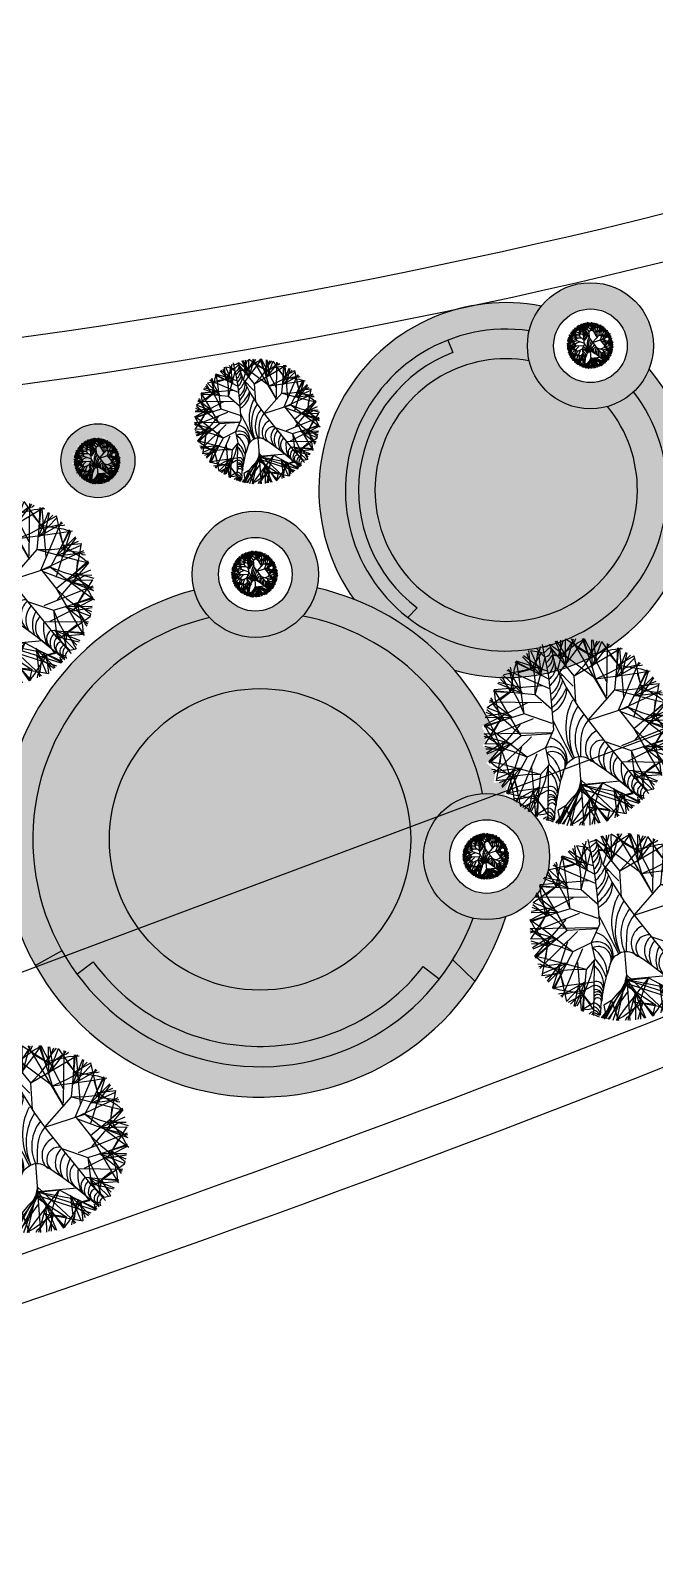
# Model space of a CAD drawing. Header units: metres. Extents: x 263639 to 269142, y 7370519 to 7372711.
# Drawn here: x 265460.49 to 265476.52, y 7371422.96 to 7371461.81 of the extents above; entities that cross this region are included whole.
import ezdxf

# ---------------------------------------------------------------- set-up
doc = ezdxf.new("R2010")
doc.units = ezdxf.units.M
doc.layers.add('CAY', color=94, linetype='Continuous')

# ---------------------------------------------------------------- blocks, each defined once
blk = doc.blocks.new('A$C67F7105B')
at = {"layer": 'CAY', "linetype": 'Continuous'}
for p, q in [((582.8, 485.9), (800, 400)), ((0, 400), (290.3, 400))]:
    blk.add_line(p, q, dxfattribs=at)
for points in [[(299.8, 730.3), (324.3, 727.2), (362.1, 751.2), (406.7, 782.1), (438.7, 798.1)], [(354.7, 684), (311.8, 790.2)], [(364.9, 712.4), (317.2, 791.3)], [(317.8, 668.2), (320.9, 675.6), (332.1, 711.7), (356.1, 742.6), (378.2, 778), (394.3, 789.9), (399.8, 800)], [(324.3, 727.2), (346, 796.3)], [(324.8, 653.7), (407.2, 758.6), (436.9, 798.6)], [(332.1, 711.7), (334.3, 794.6)], [(354.7, 684), (388.8, 799.8)], [(480.2, 715.8), (354.7, 798.4)], [(354.7, 680), (354.7, 798.4)], [(528.1, 540.7), (380.1, 799.5)], [(456.6, 714), (428.2, 799)], [(530.1, 537.1), (481.9, 627.2), (432.6, 799.8)], [(528.3, 612.9), (436.9, 798.6)], [(455.3, 731.2), (501.7, 786.8)], [(456.6, 714), (490.3, 789.7)], [(465.3, 676), (510.6, 785.4)], [(466.9, 679.7), (467.8, 794.2)], [(487.1, 702.1), (473.3, 793.2)], [(595, 661), (510.6, 785.4)], [(151.6, 658.7), (204.9, 673.3), (230.5, 710), (251.2, 742)], [(249.5, 645.1), (169.2, 726.7)], [(248, 675.2), (173.7, 729.9)], [(218, 662), (188.3, 739.4)], [(265.3, 722.8), (278.8, 640.7), (289.5, 534.6), (296.9, 412.1), (261.1, 334.7), (275.1, 265.8), (255.4, 191.7), (228.7, 124.8), (195.1, 65)], [(204.9, 673.3), (197.8, 752.3)], [(261.1, 740.1), (205.7, 750.8)], [(251, 641.4), (205.7, 750.8)], [(221.4, 562.6), (221.4, 624.3), (218, 662), (228.3, 699.7), (235.2, 740.9), (245.5, 758), (246.8, 769.5)], [(221.4, 562.6), (266.1, 722)], [(266.1, 722), (228.7, 761.5)], [(249.5, 645.1), (238.1, 751.5)], [(265.3, 722.8), (255.7, 777.2)], [(292.9, 756.9), (287.8, 777)], [(481.9, 627.2), (287.8, 777)], [(394.1, 526.6), (388.7, 641.2), (291, 764.3)], [(292.9, 756.9), (299.1, 732.8)], [(332.1, 711.7), (292.9, 756.9)], [(313.5, 677.1), (299.1, 732.8)], [(353.3, 722.4), (299.1, 732.8)], [(388.7, 641.2), (432.3, 684.9), (456.6, 714), (490.5, 733.3), (524.5, 757.6), (543.9, 762.4), (552.9, 769.6)], [(388.7, 641.2), (543.9, 728.5), (592.4, 757.6)], [(407.2, 758.6), (455.3, 731.2), (499.4, 739), (552.4, 750.5), (598.3, 753.7)], [(446, 450.6), (562.6, 578.6), (583.1, 756.9)], [(466.9, 679.7), (542.7, 773.7)], [(528.3, 551.2), (534.5, 776.7)], [(543.9, 728.5), (577.9, 684.9), (621.5, 675.2), (674.9, 665.5), (708.9, 654.1)], [(566, 630), (649.7, 713.8)], [(568.8, 632.8), (613.5, 738.2)], [(572.4, 668.4), (578.8, 757.8)], [(572.4, 668.4), (632.5, 725.5)], [(577.9, 684.9), (648.1, 721.6)], [(600, 547.6), (586.7, 754.1)], [(596.1, 645.7), (618.2, 735.3)], [(680, 566.5), (648.1, 721.6)], [(71.5, 543.9), (115.1, 577.9), (124.8, 621.5), (134.5, 674.9), (145.9, 708.9)], [(170, 566), (86.2, 649.7)], [(233.4, 680), (87.8, 650)], [(284.1, 587.7), (103.4, 668.4)], [(167.2, 568.8), (109.4, 674.8)], [(172.8, 481.9), (149.2, 538.9), (131.6, 572.4), (126.7, 611.2), (117.3, 651.9), (120.2, 671.6), (117, 682.7)], [(218, 662), (137.8, 702.1)], [(280, 628.1), (140.3, 705.7)], [(275, 663.4), (144.3, 708)], [(172.8, 481.9), (151.6, 658.7), (144.3, 708)], [(313.5, 677.1), (355.3, 590.8), (403.2, 511.4), (455.8, 436.7), (511.6, 364.2), (569.2, 291.7), (627.1, 216.8), (641.8, 196.3)], [(383.8, 597.6), (317.6, 667.6)], [(446, 450.6), (618.5, 502.8), (705.7, 659.7)], [(481.9, 627.2), (538.9, 650.8), (572.4, 668.4), (611.2, 673.3), (651.9, 682.7), (671.6, 679.8), (682.7, 683)], [(481.9, 627.2), (658.7, 648.4), (714.6, 656.7)], [(568.8, 632.8), (674.8, 690.6)], [(576.4, 490.6), (668.4, 696.6)], [(641.2, 459.8), (708, 655.7)], [(658.7, 648.4), (673.3, 595.1), (710, 569.5), (755.6, 540.1), (782.6, 516.6)], [(662, 582), (702.1, 662.2)], [(139, 595), (14.6, 510.6)], [(41.4, 407.2), (68.8, 455.3), (61, 499.4), (49.5, 552.4), (47, 588.1)], [(290.5, 499.7), (221.4, 562.6), (43.1, 583.1)], [(252.4, 600), (45.9, 586.7)], [(158.8, 388.7), (71.5, 543.9), (45.9, 586.7)], [(167.2, 568.8), (61.8, 613.5)], [(154.3, 596.1), (64.7, 618.2)], [(131.6, 572.4), (74.5, 632.5)], [(115.1, 577.9), (81.5, 642)], [(340.2, 641.2), (329, 645)], [(641.4, 549), (750.8, 594.3)], [(645.1, 550.5), (726.7, 630.8)], [(662, 582), (739.4, 611.7)], [(673.3, 595.1), (752.3, 602.2)], [(675.2, 552), (729.9, 626.3)], [(722.4, 446.7), (752.3, 602.2)], [(187.1, 528.3), (1.4, 436.9)], [(248.8, 528.3), (23.3, 534.5)], [(120.3, 466.9), (26.3, 542.7)], [(158.8, 388.7), (115.1, 432.3), (86, 456.6), (66.7, 490.5), (42.4, 524.5), (37.6, 543.9), (30.4, 552.9)], [(131.6, 572.4), (42.2, 578.8)], [(562.6, 578.6), (624.3, 578.6), (662, 582), (699.7, 571.7), (740.9, 564.8), (758, 554.5), (769.5, 553.2)], [(562.6, 578.6), (734, 530.5), (782.4, 518.4)], [(580.5, 488.9), (641.2, 411.3), (781.8, 522.9)], [(580.6, 491.3), (761.5, 571.3)], [(645.1, 550.5), (765.1, 563.3)], [(645.8, 363), (782.4, 518.4)], [(711.7, 467.9), (779.4, 526.6)], [(734, 530.5), (727.2, 475.7), (751.2, 437.9), (782.1, 393.3), (798.1, 361.3)], [(292.2, 438.8), (172.8, 481.9), (0.2, 432.6)], [(211.2, 460.7), (0.5, 380.1)], [(86, 456.6), (1, 428.2)], [(84.2, 480.2), (1.6, 354.7)], [(120.3, 466.9), (5.8, 467.8)], [(97.9, 487.1), (6.8, 473.3)], [(86, 456.6), (10.3, 490.3)], [(68.8, 455.3), (13.2, 501.7)], [(124, 465.3), (14.6, 510.6)], [(618.5, 502.8), (675.6, 479.1), (711.7, 467.9), (742.6, 443.9), (778, 421.8), (789.9, 405.7), (800, 400.2)], [(618.5, 502.8), (758.6, 392.8), (804, 359.1)], [(684, 445.3), (790.2, 488.2)], [(711.7, 467.9), (794.6, 465.7)], [(712.4, 435.1), (764.3, 466.5)], [(727.2, 475.7), (802.9, 452)], [(181.5, 297.2), (124.4, 320.9), (88.3, 332.1), (57.4, 356.1), (22, 378.2), (10.1, 394.3), (0, 399.8)], [(116, 354.7), (0.2, 388.8)], [(181.5, 297.2), (41.4, 407.2), (1.4, 436.9)], [(66, 269.5), (72.8, 324.3), (48.8, 362.1), (17.9, 406.7), (1.9, 438.7)], [(154.2, 437), (17.6, 281.6)], [(290, 394.8), (158.8, 388.7), (18.2, 277.1)], [(446, 450.6), (436.4, 436.7), (428.9, 424), (423.2, 412.3), (419, 401.4), (416.2, 391.3), (414.3, 381.7), (413.2, 372.6), (412.5, 363.9), (411.9, 355.4), (411.5, 347), (411.2, 338.7), (411, 330.4), (410.7, 322), (410.5, 313.5), (410.2, 304.7), (409.8, 295.5)], [(588.8, 339.3), (799.5, 419.9)], [(641.2, 411.3), (684.9, 367.7), (714, 343.4), (733.3, 309.5), (757.6, 275.5), (762.4, 256.1), (769.6, 247.1)], [(641.2, 411.3), (728.5, 256.1), (757.6, 207.6)], [(680, 445.3), (798.4, 445.3)], [(684, 445.3), (799.8, 411.2)], [(715.8, 319.8), (798.4, 445.3)], [(758.6, 392.8), (731.2, 344.7), (739, 300.6), (750.5, 247.6), (753, 211.9)], [(120, 354.7), (1.6, 354.7)], [(72.8, 324.3), (3.7, 346)], [(88.3, 332.1), (5.4, 334.3)], [(87.6, 364.9), (8.7, 317.2)], [(116, 354.7), (9.8, 311.8)], [(88.3, 332.1), (20.6, 273.4)], [(202.4, 383.8), (38.5, 228.7)], [(77.6, 353.3), (47.7, 197.8)], [(158.8, 340.2), (92.1, 144.6)], [(261.1, 334.7), (181.5, 297.2), (94.3, 140.3)], [(516.5, 358), (627.2, 318.1), (799.8, 367.4)], [(612.9, 271.7), (798.6, 363.1)], [(676, 334.7), (785.4, 289.4)], [(679.7, 333.1), (773.7, 257.3)], [(679.7, 333.1), (794.2, 332.2)], [(702.1, 312.9), (793.2, 326.7)], [(714, 343.4), (799, 371.8)], [(714, 343.4), (789.7, 309.7)], [(731.2, 344.7), (786.8, 298.3)], [(141.3, 151.6), (126.7, 204.9), (90, 230.5), (44.4, 259.9), (17.4, 283.4)], [(237.4, 221.4), (66, 269.5), (17.6, 281.6)], [(223.6, 309.4), (131.6, 103.4)], [(273.9, 261.5), (237.4, 221.4), (216.9, 43.1)], [(335.3, 228.3), (336.7, 232.7), (346.2, 254.7), (354.9, 268.7), (363, 277), (370.4, 282.2), (377.4, 286.3), (384, 289.7), (390.4, 292.4), (396.7, 294.2), (403.2, 295.3), (409.8, 295.5), (416.9, 294.9), (424.6, 293.4), (433.2, 290.7), (444.5, 285.5), (460.4, 276), (482.9, 260.7), (513.9, 238), (555.3, 206.2), (588.9, 179.7)], [(403.2, 295.3), (411.3, 158.8), (522.9, 18.2)], [(585.4, 270.8), (776.7, 265.5)], [(627.2, 318.1), (650.8, 261.1), (668.4, 227.6), (673.3, 188.8), (679.6, 161.6)], [(627.2, 318.1), (641.8, 196.3)], [(661, 205), (784.1, 288.5)], [(237.4, 221.4), (175.7, 221.4), (138, 218), (100.3, 228.3), (59.1, 235.2), (42, 245.5), (30.5, 246.8)], [(154.9, 249.5), (34.9, 236.7)], [(126.7, 204.9), (47.7, 197.8)], [(158.6, 251), (49.2, 205.7)], [(138, 218), (60.6, 188.3)], [(124.8, 248), (70.1, 173.7)], [(154.9, 249.5), (73.3, 169.2)], [(138, 218), (97.9, 137.8)], [(120, 233.4), (150.3, 86.2)], [(200, 252.4), (213.3, 45.9)], [(271.7, 248.8), (265.5, 23.3)], [(296.6, 57.5), (302.7, 93.5), (315, 154.5), (326.3, 200.1)], [(336.7, 232.7), (326.3, 200.1)], [(409.8, 195), (363.1, 1.4)], [(409.5, 195.3), (571.3, 38.5)], [(409.5, 195.3), (419.9, 0.5)], [(555.3, 206.2), (672.6, 107.3)], [(555.3, 206.2), (566.8, 195.5)], [(614.4, 233.3), (756.9, 216.9)], [(627.1, 216.8), (699.9, 132.1)], [(627.1, 216.8), (694.2, 146.2)], [(630, 234), (713.8, 150.3)], [(632.8, 231.2), (658.9, 183.4)], [(632.8, 231.2), (738.2, 186.5)], [(635.1, 205.7), (754.1, 213.3)], [(645.7, 203.9), (735.3, 181.8)], [(668.4, 227.6), (725.5, 167.5)], [(668.4, 227.6), (757.8, 221.2)], [(728.5, 256.1), (684.9, 222.1), (675.2, 178.5), (673.3, 168.2)], [(684.9, 222.1), (721.6, 151.9)], [(256.1, 71.5), (222.1, 115.1), (178.5, 124.8), (125.1, 134.5), (91.1, 145.9)], [(269.5, 167), (141.3, 151.6), (92, 144.3)], [(269.1, 152.5), (261.1, 149.2), (227.6, 131.6), (188.8, 126.7), (148.1, 117.3), (128.4, 120.2), (117.3, 117)], [(231.2, 167.2), (125.2, 109.4)], [(234, 170), (150.3, 86.2)], [(227.6, 131.6), (167.5, 74.5)], [(203.9, 154.3), (181.8, 64.7)], [(231.2, 167.2), (186.5, 61.8)], [(205, 139), (266.2, 48.7)], [(227.6, 131.6), (221.2, 42.2)], [(411.3, 158.8), (301.5, 11.8)], [(411.3, 158.8), (367.7, 115.1), (343.4, 86), (309.5, 66.7), (320.1, 10.7)], [(348.6, 2), (412.4, 173.1), (310.3, 7.4)], [(318, 10.7), (411.1, 175)], [(411.3, 158.8), (332.2, 5.8)], [(502.8, 181.5), (392.8, 41.4), (363.1, 1.4)], [(502.8, 181.5), (479.1, 124.4), (467.9, 88.3), (443.9, 57.4), (421.8, 22), (405.7, 10.1), (400.2, 0)], [(404.5, 152), (530.5, 66), (518.4, 17.6)], [(410.4, 173.8), (655.7, 92)], [(578.6, 187.8), (411.1, 175), (582, 138), (571.7, 100.3), (564.8, 59.1), (554.5, 42), (553.2, 30.5)], [(411.1, 175), (518.4, 17.6)], [(411.3, 158.8), (636.9, 80.3)], [(412.4, 173.1), (502.8, 181.5), (659.7, 94.3)], [(630.8, 136.5), (595.1, 126.7), (569.5, 90), (540.1, 44.4), (516.6, 17.4)], [(549, 158.6), (593.9, 50.1)], [(550.5, 154.9), (630.8, 73.3)], [(550.5, 154.9), (563.3, 34.9)], [(566.5, 120), (633.7, 133.8)], [(578.6, 184.7), (579.4, 183.9)], [(582, 138), (662.2, 97.9)], [(582, 138), (611.7, 60.6)], [(630.8, 136.5), (633.7, 133.8)], [(694.2, 146.2), (721.6, 151.9)], [(222.1, 115.1), (158, 81.5)], [(267, 77.6), (256.1, 71.5), (213.3, 45.9)], [(344.7, 68.8), (298.3, 13.2)], [(343.4, 86), (309.7, 10.3)], [(413.3, 123.6), (326.7, 6.8)], [(343.4, 86), (371.8, 1)], [(530.5, 66), (475.7, 72.8), (437.9, 48.8), (393.3, 17.9), (361.3, 1.9)], [(445.3, 116), (411.2, 0.2)], [(435.1, 87.6), (482.8, 8.7)], [(445.3, 120), (445.3, 1.6)], [(445.3, 116), (488.2, 9.8)], [(446.7, 77.6), (602.2, 47.7)], [(475.7, 72.8), (454, 3.7)], [(467.9, 88.3), (465.7, 5.4)], [(467.9, 88.3), (526.6, 20.6)], [(552, 124.8), (626.3, 70.1)], [(595.1, 126.7), (602.2, 47.7)], [(652.1, 116.9), (655.7, 92)], [(660.2, 109.3), (654.1, 91.1)], [(266.3, 53.6), (247.6, 49.5), (211.9, 47)], [(266, 40), (256.1, 37.6), (247.1, 30.4)], [(265.9, 37), (257.3, 26.3)], [(296.6, 57.5), (293.7, 25)]]:
    blk.add_lwpolyline(points, dxfattribs=at)
for centre, radius, start, end in [((247.1, 836), 71.6, 277.56607, 304.55998), ((348.6, 663.5), 116, 119.72758, 137.32365), ((259.1, 756.1), 33.9, 280.53153, 1.29004), ((92.3, 875.7), 251.3, 314.9799, 325.37087), ((241.7, 726.2), 58.3, 303.71465, 3.95782), ((287.8, 777), 0, 0, 69.11996), ((400, 400), 400, 129.44769, 130.28165), ((229.4, 707.3), 75.5, 310.11862, 358.92454), ((248.6, 681.5), 61.9, 300.51649, 5.26496), ((145, 749.2), 203.7, 312.30604, 332.01963), ((236.1, 641.7), 93, 304.4895, 2.04839), ((121.3, 691.3), 229.9, 317.01803, 342.99554), ((182.7, 657.5), 185, 306.49709, 338.85491), ((240.5, 590.6), 117, 296.542, 356.04204), ((600.2, 416.6), 250.7, 151.11498, 210.40364), ((597.1, 382.9), 232.6, 146.46845, 203.61474), ((563.7, 366), 175.4, 140.86311, 203.76895), ((5681.5, 3023.6), 5968.8, 205.52705, 207.29687), ((513.8, 328.9), 81.8, 113.58162, 212.06355), ((285.1, 274.9), 64.5, 330.03758, 111.84494), ((249.4, 279.4), 104.5, 352.48087, 72.25103), ((505.9, 310.1), 54.4, 84.04641, 244.96907), ((567.8, 296.9), 79.8, 130.00737, 227.48678), ((603, 277.2), 94.5, 138.9709, 207.19112), ((194.6, 201.7), 131.7, 359.32528, 57.92118), ((290.2, 263.6), 54.9, 337.59682, 116.67483), ((124.1, 122.2), 208.3, 17.62707, 43.55969), ((466.8, 299.4), 26.3, 212.06355, 265.06479), ((655.8, 255.4), 119.4, 148.76312, 198.74466), ((616.4, 243.6), 67.4, 134.52332, 235.83545), ((782.1, 242.4), 198.8, 171.80015, 201.85103), ((400, 400), 400, 343.80888, 345.26365), ((200.3, 153.1), 110.8, 354.49831, 47.23643), ((532, 257.8), 26.8, 227.48678, 237.48944), ((646.2, 195), 49.8, 129.71641, 226.22216), ((662.9, 178.2), 52.6, 132.78906, 232.43967), ((670.9, 170.1), 43.7, 132.88504, 235.68825), ((400, 400), 400, 332.17782, 333.45409), ((277.1, 106.4), 27.9, 342.91927, 108.19931), ((272.8, 118.3), 34.4, 354.82675, 96.29016), ((280.2, 140.9), 28.2, 358.81001, 112.43503), ((663.2, 155.4), 28.3, 98.73711, 257.7911), ((678.8, 141.7), 27.1, 101.70318, 246.94677), ((696.3, 134.1), 32.1, 121.21398, 223.34839), ((699.4, 123), 23.8, 102.76962, 211.73406), ((284.3, 81.3), 17.7, 10.37297, 192.06712), ((260.7, 39.8), 38.4, 21.6879, 80.49863), ((282.2, 103), 22, 347.60894, 125.54282), ((284.9, 95.2), 18.3, 337.86761, 147.7654), ((345.9, 85.3), 44.2, 162.91927, 180.98342), ((400, 400), 400, 309.67782, 310.28165), ((1038.8, 1891.3), 1804.4, 257.7911, 258.50682), ((228.5, -92.7), 125.6, 60.56365, 72.8075), ((219.9, -72.5), 118.7, 53.53859, 67.19398), ((240.1, -9.3), 63.6, 32.6625, 65.77332), ((259.2, 27.4), 34.6, 356.00395, 77.47294)]:
    blk.add_arc(centre, radius, start, end, dxfattribs=at)

msp = doc.modelspace()

# ---------------------------------------------------------------- hatches: boundary and pattern name
at = {"true_color": 0x7aafdf}
h = msp.add_hatch(color=143, dxfattribs=at)
h.dxf.hatch_style = 1
h.paths.add_polyline_path([(265476.483, 7371453.713, 1), (265473.246, 7371453.713, 1)])
h.paths.add_polyline_path([(265473.919, 7371453.713, -1), (265475.81, 7371453.713, -1)], flags=16)
h.paths.add_polyline_path([(265474.772, 7371453.926, -0.166647), (265474.694, 7371453.845), (265474.698, 7371453.798, 0.00696), (265474.81, 7371453.581), (265474.823, 7371453.578, -0.253463)], flags=0)
h.paths.add_polyline_path([(265474.49, 7371453.716), (265474.493, 7371453.716), (265474.488, 7371453.719)], flags=0)
h.paths.add_polyline_path([(265475.027, 7371453.663), (265475.02, 7371453.672, 0.845983), (265474.98, 7371453.519, 0.500373), (265475.032, 7371453.482, -0.469582)], flags=0)
h.paths.add_polyline_path([(265475.085, 7371453.35), (265475.029, 7371453.361), (265475.079, 7371453.325), (265475.088, 7371453.323)], flags=0)
h.paths.add_polyline_path([(265475.083, 7371453.365), (265475.012, 7371453.403), (265474.984, 7371453.332), (265475.067, 7371453.305), (265475.105, 7371453.314)], flags=0)
h.paths.add_polyline_path([(265474.921, 7371453.798), (265475.04, 7371453.932), (265475.04, 7371453.933), (265474.961, 7371454.065), (265474.895, 7371454.114), (265474.832, 7371454.077), (265474.851, 7371453.775)], flags=0)
h.paths.add_polyline_path([(265474.638, 7371454.013), (265474.66, 7371454.004), (265474.655, 7371454.014)], flags=0)
h.paths.add_polyline_path([(265474.65, 7371454.192), (265474.635, 7371454.137, 0.033173), (265474.67, 7371454.172)], flags=0)
h.paths.add_polyline_path([(265474.586, 7371454.101), (265474.586, 7371454.098), (265474.586, 7371454.1)], flags=0)
h.paths.add_polyline_path([(265474.58, 7371454.104), (265474.598, 7371454.059, 0.222504), (265474.683, 7371454.101), (265474.622, 7371454.12), (265474.623, 7371454.113, 0.42016), (265474.699, 7371454.209), (265474.698, 7371454.209), (265474.699, 7371454.206), (265474.726, 7371454.203), (265474.724, 7371454.205), (265474.7, 7371454.209, -0.158045), (265474.703, 7371454.14), (265474.713, 7371454.154), (265474.711, 7371454.163, -0.277905), (265474.724, 7371454.07, -0.150673), (265474.59, 7371453.955), (265474.611, 7371453.937, 0.298461), (265474.734, 7371454.022)], flags=0)
h.paths.add_polyline_path([(265474.747, 7371454.179), (265474.747, 7371454.218), (265474.743, 7371454.228), (265474.717, 7371454.138)], flags=0)
at = {"true_color": 0xf8991e}
h = msp.add_hatch(color=30, dxfattribs=at)
h.dxf.hatch_style = 1
h.paths.add_polyline_path([(265468.797, 7371447.208, -0.120934), (265471.372, 7371445.39, 0.742423), (265476.371, 7371453.121, -0.111027), (265475.972, 7371452.533, -5.126348), (265473.292, 7371454.097, -0.111027), (265473.608, 7371454.734, 0.677729)])
h.paths.add_polyline_path([(265472.888, 7371445.554), (265472.904, 7371445.546), (265472.908, 7371445.556), (265472.905, 7371445.569, 0.002393)], flags=16)
at = {"true_color": 0xb569ad}
h = msp.add_hatch(color=223, dxfattribs=at)
h.dxf.hatch_style = 1
h.paths.add_polyline_path([(265475.972, 7371452.533, -0.120722), (265475.301, 7371452.154, -5.61389), (265473.293, 7371453.327, -0.06027), (265473.246, 7371453.713, -0.060015), (265473.292, 7371454.097, 0.129213), (265471.207, 7371453.859), (265471.33, 7371453.543, 0.586855), (265470.416, 7371446.989), (265470.179, 7371446.744, 0.879591)])
at = {"true_color": 0xf7f281}
h = msp.add_hatch(color=51, dxfattribs=at)
h.dxf.hatch_style = 1
h.paths.add_polyline_path([(265439.039, 7371432.883), (265438.349, 7371433.242, 0.827679), (265446.578, 7371426.745), (265446.067, 7371427.333, -0.827679)])
h.paths.add_polyline_path([(265471.33, 7371453.543), (265471.207, 7371453.859, 0.583529), (265470.179, 7371446.744), (265470.416, 7371446.989, -0.586855)])
h = msp.add_hatch(color=51, dxfattribs=at)
h.dxf.hatch_style = 1
h.paths.add_polyline_path([(265475.301, 7371452.154, -0.423742), (265473.293, 7371453.327, 5.61389)])
at = {"true_color": 0x7aafdf}
h = msp.add_hatch(color=143, dxfattribs=at)
h.dxf.hatch_style = 1
h.paths.add_polyline_path([(265463.171, 7371450.765, 1), (265461.274, 7371450.765, 1)])
h.paths.add_polyline_path([(265461.638, 7371450.719), (265461.636, 7371450.722), (265461.629, 7371450.724), (265461.54, 7371450.688), (265461.574, 7371450.678), (265461.612, 7371450.679)], flags=16)
h.paths.add_polyline_path([(265461.666, 7371450.936), (265461.665, 7371450.939), (265461.66, 7371450.944), (265461.564, 7371450.945), (265461.592, 7371450.923), (265461.627, 7371450.909)], flags=16)
h.paths.add_polyline_path([(265461.809, 7371451.198), (265461.813, 7371451.196), (265461.814, 7371451.198), (265461.813, 7371451.202, 0.002393)], flags=16)
h.paths.add_polyline_path([(265461.776, 7371451.125), (265461.776, 7371451.129), (265461.773, 7371451.135), (265461.685, 7371451.172), (265461.702, 7371451.142), (265461.729, 7371451.115)], flags=16)
h.paths.add_polyline_path([(265462.087, 7371451.114), (265462.106, 7371451.108), (265462.106, 7371451.11), (265462.084, 7371451.132), (265462.08, 7371451.127)], flags=0)
h.paths.add_polyline_path([(265462.045, 7371451.172), (265461.992, 7371451.226), (265461.992, 7371451.224), (265461.998, 7371451.19, 0.042487), (265462.022, 7371451.248, -0.11619), (265462.005, 7371451.232, -0.293107), (265462.087, 7371451.109), (265462.058, 7371451.153, -0.222608), (265462.015, 7371451.088), (265462.02, 7371451.046, 0.063117), (265462.045, 7371451.117, 0.169421), (265462.058, 7371451.176, 0.787885), (265462.062, 7371451.279, -0.03845), (265462.032, 7371451.23, -0.274179), (265462.055, 7371451.14), (265462.064, 7371451.159), (265462.053, 7371451.196, -0.277905), (265462.067, 7371451.103, -0.061902), (265462.02, 7371451.046), (265462.026, 7371450.993, 0.264278), (265462.087, 7371451.114, 0.484069), (265462.039, 7371451.24, -0.043817), (265461.998, 7371451.19), (265462.011, 7371451.119, 0.14525)], flags=16)
h.paths.add_polyline_path([(265461.842, 7371451.035), (265461.93, 7371451.042), (265461.929, 7371451.081), (265461.923, 7371451.136), (265461.894, 7371451.15), (265461.707, 7371451.095), (265461.744, 7371451.058)], flags=16)
h.paths.add_polyline_path([(265461.93, 7371450.99), (265462.005, 7371450.925, 0.215128), (265462.118, 7371451.179), (265462.1, 7371451.201), (265462.068, 7371451.236), (265461.988, 7371451.245), (265462.011, 7371451.125), (265461.976, 7371451.15), (265461.965, 7371451.154), (265461.986, 7371450.985)], flags=16)
h.paths.add_polyline_path([(265462.021, 7371450.872, 0.00823), (265462.153, 7371450.614), (265462.166, 7371450.612, -0.253463), (265462.114, 7371450.96, -0.193205)], flags=16)
h.paths.add_polyline_path([(265461.903, 7371451.267), (265461.946, 7371451.167, -0.140541), (265461.985, 7371451.252)], flags=16)
h.paths.add_polyline_path([(265462.183, 7371451.301), (265462.126, 7371451.398), (265462.111, 7371451.347)], flags=16)
h.paths.add_polyline_path([(265461.899, 7371451.197), (265461.908, 7371451.173), (265461.9, 7371451.18), (265461.885, 7371451.32, 0.672047), (265462.067, 7371451.392), (265462.077, 7371451.311), (265462.09, 7371451.29), (265462.067, 7371451.392, -0.239909), (265462.023, 7371451.307), (265462.086, 7371451.26), (265462.052, 7371451.34, -0.497381), (265461.885, 7371451.32)], flags=16)
h.paths.add_polyline_path([(265462.378, 7371451.287), (265462.381, 7371451.287), (265462.386, 7371451.293), (265462.387, 7371451.388), (265462.365, 7371451.361), (265462.351, 7371451.326)], flags=16)
at = {"true_color": 0xb569ad}
h = msp.add_hatch(color=223, dxfattribs=at)
h.dxf.hatch_style = 1
h.paths.add_polyline_path([(265467.882, 7371447.851, 1), (265464.645, 7371447.851, 1)])
h.paths.add_polyline_path([(265465.318, 7371447.851, -1), (265467.209, 7371447.851, -1)], flags=16)
h = msp.add_hatch(color=223, dxfattribs=at)
h.dxf.hatch_style = 1
h.paths.add_polyline_path([(265465.087, 7371446.74, -0.126537), (265464.696, 7371447.445, 0.332744), (265459.774, 7371441.237, -0.032524), (265459.823, 7371440.231, 0.09718), (265460.62, 7371437.813), (265461.298, 7371438.194, -0.501305)])
h.paths.add_polyline_path([(265472.097, 7371442.226, -0.088734), (265472.663, 7371442.162), (265472.676, 7371442.186), (265472.666, 7371442.189), (265472.65, 7371442.186), (265472.765, 7371442.544), (265472.673, 7371442.534), (265472.625, 7371442.515), (265472.636, 7371442.53), (265472.378, 7371442.503), (265472.42, 7371442.741), (265472.408, 7371442.748), (265472.379, 7371442.745), (265472.429, 7371442.794), (265472.434, 7371442.824), (265472.352, 7371442.875), (265472.205, 7371442.998), (265472.189, 7371443.002), (265472.433, 7371443.288), (265472.344, 7371443.315), (265472.292, 7371443.315), (265472.426, 7371443.399), (265472.397, 7371443.444), (265472.086, 7371443.439), (265472.189, 7371443.603), (265472.181, 7371443.614), (265472.153, 7371443.621), (265472.17, 7371443.628), (265472.133, 7371443.677), (265472.07, 7371443.71), (265472.207, 7371443.712), (265472.178, 7371443.752), (265472.089, 7371443.922), (265472.076, 7371443.932), (265472.282, 7371444.038, 0.223513), (265467.844, 7371447.501, -0.126537), (265467.478, 7371446.782, -0.303655)])
at = {"true_color": 0xf7f281}
h = msp.add_hatch(color=51, dxfattribs=at)
h.dxf.hatch_style = 1
h.paths.add_polyline_path([(265456.13, 7371445.376), (265456.459, 7371445.781, 0.400517), (265446.862, 7371444.998), (265447.252, 7371444.651, -0.400517)])
h.paths.add_polyline_path([(265473.818, 7371440.611, 1), (265470.581, 7371440.611, 1)])
h.paths.add_polyline_path([(265471.254, 7371440.611, -1), (265473.145, 7371440.611, -1)], flags=16)
at = {"true_color": 0xf8991e}
h = msp.add_hatch(color=30, dxfattribs=at)
h.dxf.hatch_style = 1
h.paths.add_polyline_path([(265470.574, 7371437.79), (265470.986, 7371437.47, 0.076969), (265471.854, 7371439.03, -0.352571), (265470.581, 7371440.611, -0.395746), (265472.097, 7371442.226, 0.303655), (265467.478, 7371446.782, -0.44147), (265465.087, 7371446.74, 0.539983), (265461.683, 7371437.598), (265462.104, 7371437.907, 0.49743)])
h.paths.add_polyline_path([(265462.515, 7371441.052, -1), (265470.251, 7371441.052, -1)], flags=16)
at = {"true_color": 0x7aafdf}
h = msp.add_hatch(color=143, dxfattribs=at)
h.dxf.hatch_style = 1
h.paths.add_polyline_path([(265462.515, 7371441.052, 1), (265470.251, 7371441.052, 1)])
at = {"true_color": 0xb569ad}
h = msp.add_hatch(color=223, dxfattribs=at)
h.dxf.hatch_style = 1
h.paths.add_polyline_path([(265472.69, 7371439.068, -0.131463), (265471.854, 7371439.03, -0.050841), (265471.333, 7371437.967), (265471.904, 7371437.415, 0.069539)])
at = {"true_color": 0xf7f281}
h = msp.add_hatch(color=51, dxfattribs=at)
h.dxf.hatch_style = 1
h.paths.add_polyline_path([(265471.904, 7371437.415), (265471.333, 7371437.967, -0.56996), (265461.298, 7371438.194), (265460.62, 7371437.813, 0.561662)])
at = {"true_color": 0x7aafdf}
h = msp.add_hatch(color=143, dxfattribs=at)
h.dxf.hatch_style = 1
h.paths.add_polyline_path([(265470.986, 7371437.47), (265470.574, 7371437.79, -0.49743), (265462.104, 7371437.907), (265461.683, 7371437.598, 0.49743)])

# ---------------------------------------------------------------- linework, layer by layer
for p, q in [((265471.207, 7371453.859), (265471.329, 7371453.543)), ((265470.179, 7371446.744), (265470.416, 7371446.989)), ((265461.298, 7371438.194), (265460.62, 7371437.813)), ((265461.683, 7371437.598), (265462.104, 7371437.907)), ((265470.982, 7371437.464), (265470.57, 7371437.785)), ((265471.33, 7371437.962), (265471.901, 7371437.41))]:
    msp.add_line(p, q)
msp.add_lwpolyline([(264487.385, 7371030.18), (264985.471, 7371330.628), (265022.806, 7371337.415), (265406.251, 7371417.452), (265476.662, 7371443.778), (265534.855, 7371470.719), (265583.097, 7371515.804), (265604.022, 7371549.541), (265617.819, 7371582.608), (265627.419, 7371622.1), (265743.618, 7371953.154), (265695.085, 7371971.236), (265680.95, 7371981.488), (265641.096, 7372007.932), (264744.163, 7371821.125)])
for centre, radius in [((265474.865, 7371453.713), 1.619), ((265474.865, 7371453.713), 0.945), ((265462.222, 7371450.765), 0.949), ((265466.263, 7371447.851), 1.619), ((265466.263, 7371447.851), 0.945), ((265466.383, 7371441.052), 3.868), ((265472.199, 7371440.611), 1.619), ((265472.199, 7371440.611), 0.945)]:
    msp.add_circle(centre, radius)
for centre, radius, start, end in [((265439.05, 7371608.538), 156.053, 262.52449, 303.58442), ((265439.05, 7371608.538), 157.253, 262.52449, 303.58442), ((265335.312, 7371794.277), 384.718, 284.00466, 301.1528), ((265335.312, 7371794.277), 385.918, 284.00466, 301.1528), ((265472.703, 7371450.011), 4.808, 79.1561, 215.6626), ((265472.703, 7371450.011), 4.129, 81.8013, 37.6489), ((265472.703, 7371450.011), 3.79, 111.2515, 232.8784), ((265472.703, 7371450.011), 3.368, 79.9254, 39.5248), ((265472.703, 7371450.011), 4.808, 253.9299, 40.2941), ((265466.383, 7371441.052), 6.612, 8.7827, 77.2377), ((265466.383, 7371441.052), 6.612, 104.7808, 342.538), ((265466.383, 7371441.052), 5.833, 102.8421, 339.7089), ((265466.383, 7371441.052), 5.833, 11.6117, 79.1764), ((265466.383, 7371441.052), 5.311, 216.3153, 322.1038)]:
    msp.add_arc(centre, radius, start, end)

# ---------------------------------------------------------------- block references
at = {"layer": 'CAY', "rotation": 0.9832373324163501}
for p, xscale, yscale, zscale in [((265474.276, 7371453.123), 0.001472097513690446, 0.001472097513690446, 0.001472097513690446), ((265464.731, 7371450.145), 0.00400169995384524, 0.00400169995384524, 0.00400169995384524), ((265461.619, 7371450.157), 0.001472097513690446, 0.001472097513690446, 0.001472097513690446), ((265457.35, 7371444.957), 0.005997099636714888, 0.005997099636714888, 0.005997099636714888), ((265465.662, 7371447.257), 0.001472097513690446, 0.001472097513690446, 0.001472097513690446), ((265472.179, 7371441.363), 0.005997099636714888, 0.005997099636714888, 0.005997099636714888), ((265471.598, 7371440.017), 0.001472097513690446, 0.001472097513690446, 0.001472097513690446), ((265473.356, 7371436.363), 0.005997099636714888, 0.005997099636714888, 0.005997099636714888), ((265458.231, 7371430.922), 0.005997099636714888, 0.005997099636714888, 0.005997099636714888)]:
    msp.add_blockref('A$C67F7105B', p, dxfattribs=dict(at, xscale=xscale, yscale=yscale, zscale=zscale))

doc.saveas('drawing.dxf')
